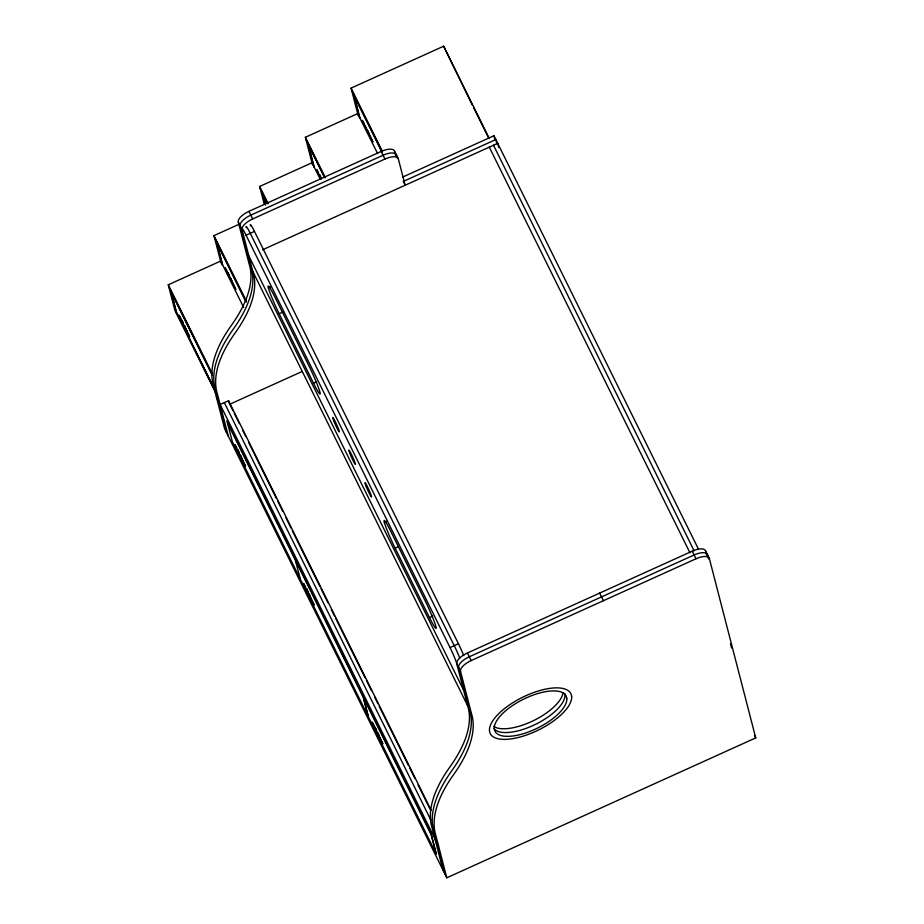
<?xml version="1.0" encoding="UTF-8"?>
<svg xmlns="http://www.w3.org/2000/svg" width="924" height="924" viewBox="0 0 924 924"><rect width="100%" height="100%" fill="white"/><g stroke="black" fill="none" stroke-linecap="round" stroke-linejoin="round"><path stroke-width="1.39" d="M358.142 115.454L351.074 88.115L443.636 46.2L489.027 137.965M312.439 164.622L305.37 137.283L357.669 113.606L377.604 153.557M264.31 204.4L259.667 186.452L311.966 162.774L320.42 179.522M443.023 870.2L432.12 828.019A214.969 86.891 -26.3 0 1 449.896 766.955A215.026 86.914 -26.3 0 0 469.207 713.397L469.057 712.069A215.026 86.914 -26.3 0 0 467.636 705.717L456.768 663.698A13.236 5.348 -26.3 0 1 467.428 652.979L692.226 551.178A13.236 5.348 -26.3 0 1 705.613 551.004L709.366 558.604L755.728 737.895L446.789 877.8L224.544 428.563L213.64 386.382A214.969 86.891 -26.3 0 1 231.416 325.306A215.026 86.914 -26.3 0 0 250.727 271.76L250.577 270.432A215.026 86.914 -26.3 0 0 249.157 264.079L238.288 222.049A13.236 5.348 -26.3 0 1 248.949 211.342L381.173 151.455A13.236 5.348 -26.3 0 1 394.56 151.282L398.325 158.882L405.139 185.25L403.257 181.451L495.83 139.536L496.904 143.705M221.032 262.947L213.964 235.62L240.113 223.781M228.309 436.163L217.394 393.971A214.969 86.891 -26.3 0 1 235.17 332.906A215.026 86.914 -26.3 0 0 254.493 279.36L254.331 278.032A215.026 86.914 -26.3 0 0 252.91 271.679L242.042 229.649A13.236 5.348 -26.3 0 1 252.702 218.93L384.938 159.055A13.236 5.348 -26.3 0 1 398.325 158.882M238.288 222.049L242.042 229.649A13.236 1.016 65.6 0 1 246.05 235.227L254.458 231.416L458.454 643.762A13.236 1.016 65.6 0 1 463.675 655.532M402.691 177.062L493.947 135.736L698.371 548.96M215.962 393.358L174.855 310.279L168.272 284.788L220.559 261.111L222.441 264.899M262.52 249.827L497.701 143.335L498.787 147.505M268.387 287.942A21.183 1.629 65.6 0 1 274.798 296.87L309.147 366.308A21.183 1.629 65.6 0 1 319.923 392.111A21.183 1.629 65.6 0 1 313.513 383.183L279.163 313.744A21.183 1.629 65.6 0 1 268.387 287.942L270.489 286.983M279.163 313.744L283.368 311.838M220.12 404.516L228.54 400.704L431.115 810.209M302.021 371.529L229.776 404.25L232.963 410.695M313.513 383.183L316.678 381.762M384.338 522.326A21.183 1.629 65.6 0 1 390.748 531.254L425.098 600.692A21.183 1.629 65.6 0 1 435.874 626.495A21.183 1.629 65.6 0 1 429.464 617.567L395.114 548.128A21.183 1.629 65.6 0 1 384.338 522.326L386.44 521.367M395.114 548.128L398.267 546.696M429.464 617.567L432.617 616.146M246.05 235.227L450.034 647.574L458.454 643.762M446.789 877.8L435.874 835.619A214.969 86.891 -26.3 0 1 453.649 774.543A215.026 86.914 -26.3 0 0 472.973 720.997L472.811 719.669A215.026 86.914 -26.3 0 0 471.39 713.316L460.522 671.286A13.236 5.348 -26.3 0 1 471.182 660.579L695.98 558.777A13.236 5.348 -26.3 0 1 709.366 558.604M599.653 593.092L603.418 600.692M365.003 125.352L367.44 131L365.361 126.831M370.974 138.577L372.984 142.007L370.293 135.967M233.876 286.105L235.886 289.512L233.206 283.495M187.699 333.425L189.697 336.833L187.029 330.815M243.636 462.982L245.634 466.401L242.954 460.383M312.254 601.697L314.252 605.116L311.573 599.087M380.873 740.413L382.871 743.832L380.203 737.802M364.264 123.77L362.243 120.305L364.934 126.38M318.549 172.915L316.551 169.473L319.23 175.525M227.154 271.252L225.144 267.81L227.824 273.862M180.965 318.572L178.967 315.13L181.647 321.182M236.902 448.14L234.892 444.698L237.572 450.739M305.521 586.844L303.511 583.414L306.191 589.454M374.139 725.559L372.141 722.129L374.821 728.17M493.497 145.241L694.155 550.866M472.245 104.909L443.636 46.2M473.527 107.496L488.865 138.508M692.226 551.178L695.98 558.777M489.293 147.135L689.951 552.771M754.481 735.365L755.728 737.895M351.074 88.115L382.397 151.444M351.547 89.963L382.236 151.998M381.624 151.467L354.204 96.027L359.748 117.464M381.173 151.455L384.938 159.055M305.37 137.283L325.19 177.35M305.844 139.131L325.029 177.905M324.44 177.431L308.501 145.195L314.044 166.632M321.044 177.685L319.392 174.359L321.286 178.875M259.667 186.452L267.983 203.257M260.152 188.3L267.821 203.811M267.267 203.395L262.797 194.363L265.569 205.082M248.949 211.342L252.702 218.93M467.428 652.979L471.182 660.579M460.522 671.286L456.768 663.698A13.236 1.016 65.6 0 0 450.034 647.574M248.868 256.017L463.582 690.066M252.91 271.679L467.636 705.717M213.964 235.62L245.934 300.242M214.449 237.468L246.408 302.079M245.796 301.547L217.094 243.532L222.638 264.957L243.682 307.496M229.637 276.022L227.997 272.684L230.238 278.563L228.274 274.44M234.246 413.282L239.351 423.596M242.538 430.053L245.726 436.509M248.926 442.954L276.38 498.452M277.65 501.027L282.756 511.353M285.955 517.81L291.06 528.135M292.33 530.711L319.785 586.209M321.067 588.784L328.089 602.979M331.277 609.436L334.476 615.892M335.747 618.468L365.119 677.835M366.389 680.411L371.494 690.736M374.694 697.193L377.881 703.638M379.163 706.225L408.524 765.592M409.806 768.167L414.911 778.493M418.098 784.95L430.238 809.47M168.272 284.788L211.746 372.672M168.745 286.636L212.22 374.52M212.208 375.202L171.402 292.7L176.461 312.289L215.997 392.203M224.324 402.61L430.746 819.865M183.46 323.342L181.809 320.016L184.061 325.883L182.097 321.771M176.265 312.231L215.488 391.522M216.366 396.927L438.6 846.165M227.512 422.973L295.287 559.979L300.381 579.29M295.507 560.418L363.282 697.435L368.168 716.308M239.385 452.899L237.745 449.572L239.986 455.451L238.022 451.328M308.015 591.614L306.364 588.288L308.616 594.167L306.653 590.043M376.634 730.33L374.982 727.003L377.235 732.882L375.271 728.759M232.305 441.741L436.29 854.076L430.838 832.986L226.854 420.639L232.386 441.845M320.859 178.817L319.681 176.114M708.569 558.974L707.484 554.804A13.236 5.348 -26.3 0 0 694.097 554.977L469.3 656.779A13.236 5.348 -26.3 0 0 458.639 667.498L469.507 709.516A215.026 86.914 -26.3 0 1 470.928 715.869L471.09 717.197A215.026 86.914 -26.3 0 1 451.778 770.743A214.969 86.891 -26.3 0 0 433.991 831.819L444.906 874M730.491 643.762L731.565 647.932M705.613 551.004L706.687 555.174M493.947 135.736L495.021 139.905M564.668 693.52L564.934 694.513A39.709 16.055 -26.3 0 1 535.031 724.589A39.709 16.055 -26.3 0 1 494.017 728.828M397.158 157.854L396.442 155.082A13.236 5.348 -26.3 0 0 383.056 155.255L250.82 215.13A13.236 5.348 -26.3 0 0 240.159 225.849L251.028 267.879A215.026 86.914 -26.3 0 1 252.448 274.232L252.61 275.56A215.026 86.914 -26.3 0 1 233.298 329.106A214.969 86.891 -26.3 0 0 215.511 390.171L226.426 432.363M394.56 151.282L395.645 155.451M353.43 93.763L359.679 117.902M307.727 142.931L313.975 167.071M436.163 853.753L431.277 834.88L363.502 697.863L368.376 716.747M262.023 192.1L265.153 204.169M216.32 241.268L222.569 265.407M228.54 400.704L229.244 403.465M170.628 290.436L176.738 314.068M246.246 227.743A13.236 1.016 65.6 0 1 250.254 233.322L454.238 645.668A13.236 1.016 65.6 0 1 459.771 658.211M250.462 225.837A13.236 1.016 65.6 0 1 254.458 231.416M562.993 692.942A39.709 16.055 -26.3 0 1 533.148 720.789A39.709 16.055 -26.3 0 1 493.762 726.449M186.787 331.058L184.627 325.814L186.787 331.058M232.975 283.737L230.815 278.494L232.975 283.737M242.723 460.626L240.563 455.382L242.723 460.626M311.342 599.341L309.182 594.097L311.342 599.341M379.96 738.057L377.801 732.813L379.96 738.057M370.062 136.209L367.891 130.954L370.062 136.209M571.644 696.269L571.055 694.028A44.999 18.191 -26.3 0 0 525.918 695.691A44.999 18.191 -26.3 0 0 489.477 730.965L490.055 733.217A44.999 18.191 -26.3 0 0 535.192 731.554A44.999 18.191 -26.3 0 0 571.644 696.269M566.805 698.313L566.297 696.326A39.709 16.055 -26.3 0 0 526.472 697.805A39.709 16.055 -26.3 0 0 494.305 728.921L494.825 730.907A39.709 16.055 -26.3 0 0 534.649 729.44A39.709 16.055 -26.3 0 0 566.805 698.313M333.645 420.605A7.946 0.612 65.6 0 0 339.224 431.889A7.946 0.612 65.6 0 0 335.204 421.506A7.946 0.612 65.6 0 0 333.645 420.605M349.757 453.164A7.946 0.612 65.6 0 0 355.336 464.437A7.946 0.612 65.6 0 0 351.316 454.054A7.946 0.612 65.6 0 0 349.757 453.164M365.858 485.712A7.946 0.612 65.6 0 0 371.436 496.997A7.946 0.612 65.6 0 0 367.417 486.613A7.946 0.612 65.6 0 0 365.858 485.712"/></g></svg>
